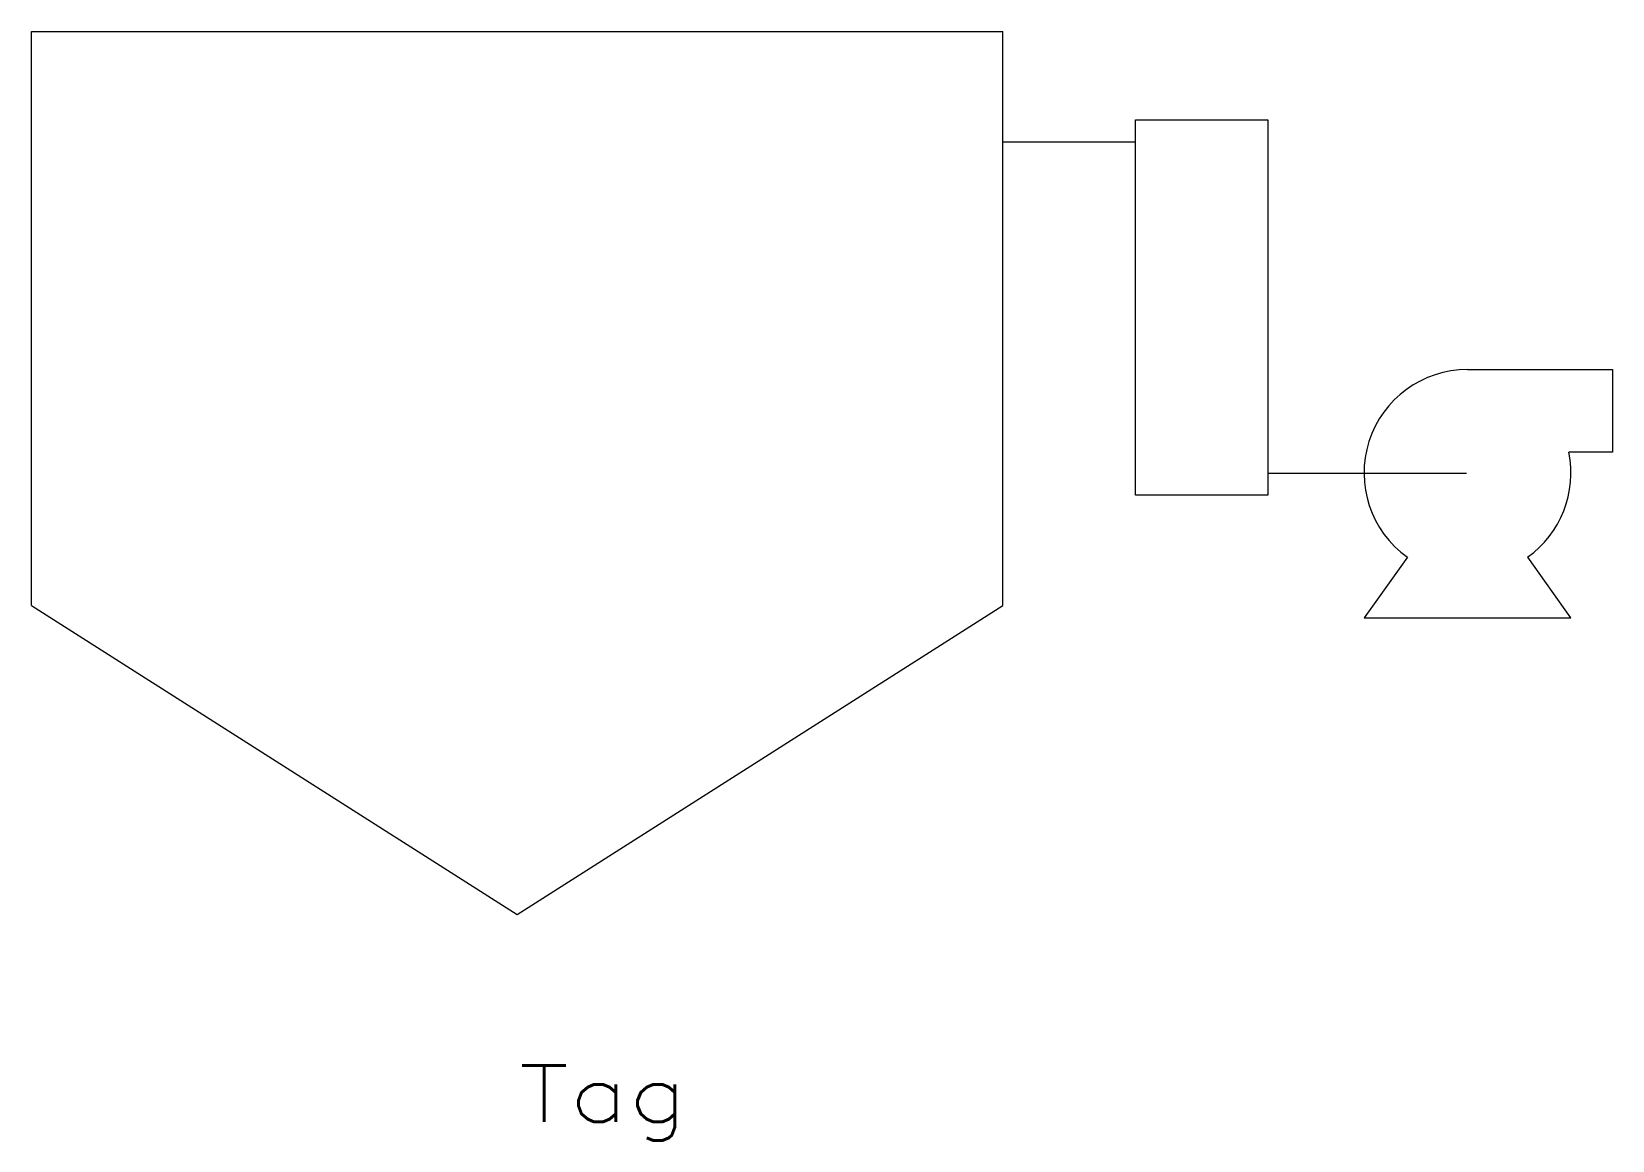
# Model space of a CAD drawing. Header units: inches. Extents: x -11 to 24.8, y -17.6 to 7.5.
import ezdxf
from ezdxf.enums import TextEntityAlignment as Align

# ---------------------------------------------------------------- set-up
doc = ezdxf.new("R2010")
doc.units = ezdxf.units.IN
doc.header["$MEASUREMENT"] = 0
doc.layers.get('0').update_dxf_attribs({"lineweight": 0})
doc.styles.add('_TCW_TXTSTY_1', font='TXT.SHX')

msp = doc.modelspace()

# ---------------------------------------------------------------- linework, layer by layer
at = {"linetype": 'Continuous'}
for p, q in [((-11, 7.5), (11, 7.5)), ((-11, -5.5), (-11, 7.5)), ((11, -5.5), (11, 7.5)), ((14, 5.5), (17, 5.5)), ((14, -3), (14, 5.5)), ((17, 5.5), (17, -3)), ((11, 5), (14, 5)), ((17, -2.5), (21.5, -2.5)), ((17, -3), (14, -3)), ((-11, -5.5), (0, -12.5)), ((0, -12.5), (11, -5.5))]:
    msp.add_line(p, q, dxfattribs=at)
for p, q in [((21.523, -0.156), (24.805, -0.156)), ((24.805, -0.156), (24.805, -2.031)), ((24.805, -2.031), (23.82, -2.031)), ((20.161, -4.407), (19.18, -5.781)), ((23.867, -5.781), (22.886, -4.407)), ((19.18, -5.781), (23.867, -5.781))]:
    msp.add_line(p, q)
for start, end in [(90, 234.4623), (-54.4623, 11.537)]:
    msp.add_arc((21.523, -2.5), 2.344, start, end)

# ---------------------------------------------------------------- texts
at = {"color": 7, "linetype": 'Continuous', "style": '_TCW_TXTSTY_1', "width": 1.166667}
msp.add_text('Tag', height=1.27, dxfattribs=at).set_placement((0.044, -17.196), (3.854, -17.196), align=Align.FIT)

doc.saveas('drawing.dxf')
